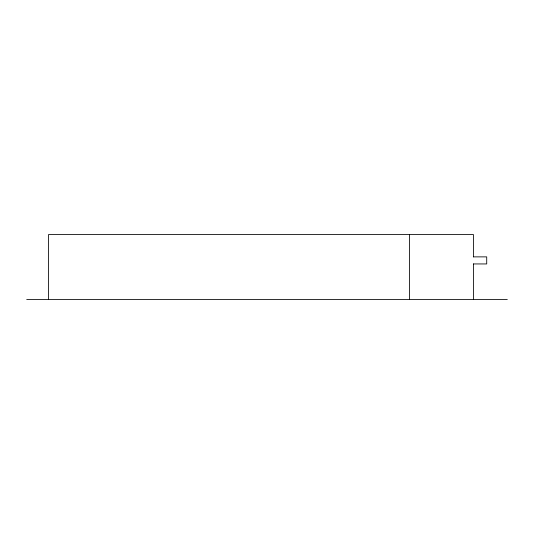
<?xml version="1.0" encoding="UTF-8"?>
<svg xmlns="http://www.w3.org/2000/svg" width="534" height="534" viewBox="0 0 534 534"><rect width="100%" height="100%" fill="white"/><g stroke="black" fill="none" stroke-linecap="round" stroke-linejoin="round"><path stroke-width="0.8" d="M473.371 256.874L486.714 256.874L486.714 263.943L473.371 263.943M26.7 299.454L507.3 299.454M473.431 256.874L473.431 234.546L48.541 234.546L48.541 299.454M473.431 263.943L473.431 299.454M409.438 234.546L409.438 299.454"/></g></svg>
